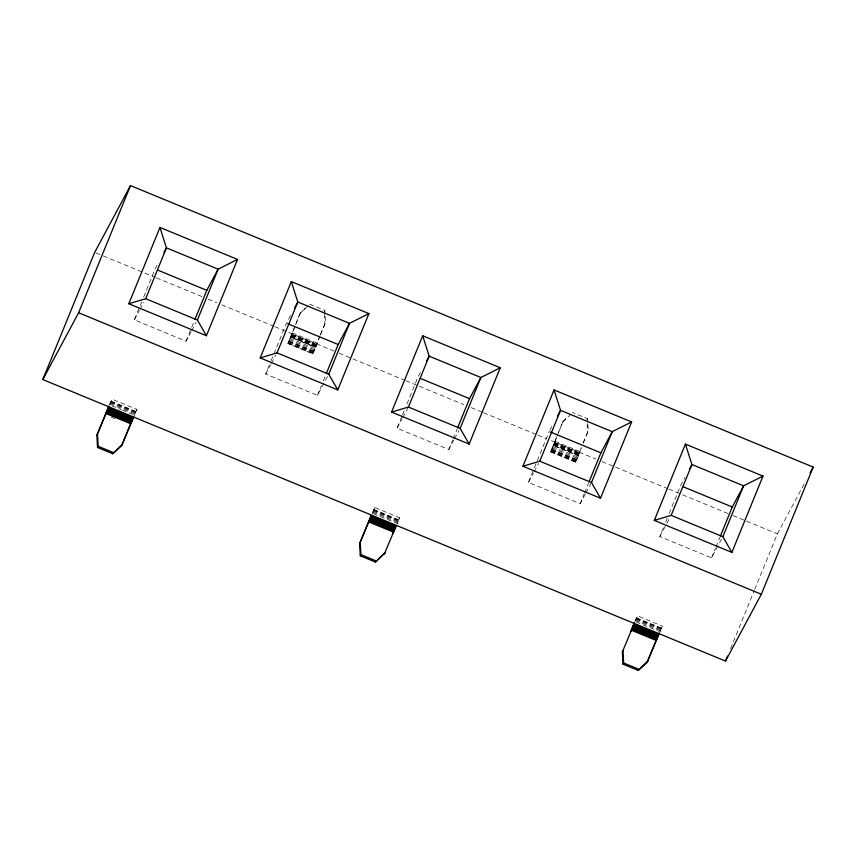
<?xml version="1.0" encoding="UTF-8"?>
<svg xmlns="http://www.w3.org/2000/svg" width="856" height="856" viewBox="0 0 856 856"><rect width="100%" height="100%" fill="white"/><g stroke="black" fill="none" stroke-linecap="round" stroke-linejoin="round"><path stroke-width="0.64" stroke-dasharray="4.28 3.21" d="M300.659 312.312L290.633 337.146L291.725 335.124L316.549 345.364L312.815 353.828L287.958 343.577L300.039 313.489L307.839 305.763M312.815 353.828L319.919 335.841M550.697 451.904L575.553 462.165L576.698 460.057L579.287 453.701L554.463 443.462L550.697 451.904L562.777 421.815L567.892 416.551M575.553 462.165L581.171 447.806M554.463 443.462L553.372 445.473L557.962 433.971M320.048 335.873L315.468 347.375L290.633 337.104M581.31 447.849L578.207 455.713L553.372 445.43M191.091 331.796L186.041 341.212L134.328 319.887L141.732 301.719M143.712 296.872L155.075 269.009L158.232 263.134M109.953 404.535L112.115 399.228L136.939 409.468L134.349 415.823M186.041 341.212L194.44 320.615M327.506 376.554L317.416 395.376L265.692 374.051L270.635 361.938M271.127 360.729L286.439 323.183L290.858 314.944M287.99 343.598L291.725 335.124M320.411 334.632L325.494 322.541L324.82 310.386L309.637 304.126L300.039 313.489M320.551 334.664L325.494 322.541M317.416 395.376L321.364 385.682M323.343 380.845L325.323 375.998M453.83 440.134L448.779 449.539L397.066 428.214L401.999 416.102M402.502 414.893L404.471 410.045M406.942 403.989L417.814 377.346L421.601 370.295M372.264 513.921L374.853 507.565L399.677 517.805L397.088 524.161M448.779 449.539L452.738 439.856M453.231 438.647L457.179 428.952M585.194 494.297L580.154 503.713L528.43 482.388L536.83 461.791M537.322 460.582L549.178 431.51M558.454 432.762L563.398 420.638M583.15 442.959L588.233 430.878L587.826 423.581M583.289 443.001L588.233 430.878M580.154 503.713L584.102 494.019M584.595 492.81L588.553 483.116M721.608 539.055L711.518 557.877L659.805 536.552L663.753 526.857M665.733 522.021L667.209 518.383M669.189 513.536L680.552 485.684L684.961 477.445M635.43 621.199L637.592 615.903L662.416 626.132L659.826 632.498M711.518 557.877L715.477 548.182M715.969 546.973L719.917 537.29M730.543 648.72L754.211 590.683M754.714 589.452L777.376 533.887L805.657 481.147M109.429 404.813L112.115 399.228M136.939 409.468L134.253 415.053L122.429 410.174M374.853 507.565L372.167 513.151L396.991 523.38L399.677 517.805M634.895 621.477L637.592 615.903M659.73 631.717L662.416 626.132M134.328 319.887L139.368 310.471M139.999 309.294L143.787 302.243M191.723 330.619L196.131 322.391M265.692 374.051L270.742 364.635M271.373 363.468L275.782 355.229M324.189 311.563L324.82 310.386M316.549 345.364L315.522 347.29L290.462 336.975M397.066 428.214L402.106 418.809M402.737 417.632L407.788 408.226M454.461 438.957L458.87 430.718M549.809 430.343L552.334 425.635M528.43 482.388L533.481 472.972M534.112 471.795L538.52 463.567M586.927 419.889L587.558 418.712L572.375 412.464M579.287 453.701L578.249 455.627L553.201 445.313M585.825 493.12L590.875 483.715M659.805 536.552L669.895 517.73M562.777 421.815L570.845 414.454M292.26 332.909L317.084 343.149M554.998 441.247L579.822 451.487M95.904 252.905L102.078 255.452M103.319 255.955L155.161 277.333M156.402 277.847L202.08 296.679M208.254 299.226L216.889 302.789M221.832 304.822L273.685 326.2M274.915 326.714L334.172 351.142M339.115 353.186L404.546 380.16M405.776 380.674L418.124 385.756M419.354 386.27L463.802 404.599M471.207 407.649L482.324 412.228M483.554 412.742L536.637 434.623M537.878 435.137L546.513 438.7M551.457 440.733L595.904 459.062M602.068 461.609L614.415 466.702M615.657 467.205L667.509 488.583M668.739 489.097L727.996 513.525M732.939 515.569L745.276 520.651M746.518 521.165L777.376 533.887M291.629 334.086L316.453 344.326M554.367 442.424L579.191 452.653M291.65 334.439L316.474 344.668M554.378 442.766L579.212 453.006M291.372 335.113L316.196 345.353M554.11 443.451L578.934 453.691M291.029 335.563L315.96 345.963M553.768 443.9L578.699 454.29M290.944 336.237L315.768 346.466M553.682 444.564L578.506 454.804M290.794 336.643L315.618 346.873M553.532 444.97L578.356 455.21M289.927 338.302L314.751 348.542M552.666 446.639L577.49 456.879M289.446 339.522L314.27 349.762M552.184 447.859L577.008 458.099M289.028 340.613L313.852 350.853M551.756 448.951L576.591 459.19M289.135 341.49L313.959 351.72M551.874 449.817L576.698 460.057M288.665 341.565L313.489 351.795M551.403 449.892L576.227 460.132M288.376 342.336L313.2 352.576M551.114 450.673L575.938 460.913M288.151 342.946L312.986 353.175M550.89 451.273L575.724 461.512M288.023 343.352L312.921 353.656M550.761 451.69L575.66 461.983M111.077 401.164L135.901 411.394M373.815 509.491L398.639 519.731M636.554 617.829L661.378 628.069M110.895 401.539L135.719 411.768M373.633 509.866L398.457 520.106M636.372 618.203L661.196 628.443M110.627 402.095L135.451 412.335M373.366 510.433L398.19 520.673M636.104 618.77L660.928 629M110.285 402.844L135.12 413.074M373.023 511.171L397.858 521.411M635.762 619.509L660.597 629.749M109.889 403.754L134.713 413.994M372.627 512.091L397.452 522.321M635.366 620.418L660.19 630.658M111.794 405.787L121.242 409.692M636.083 621.97L658.542 631.236M111.184 417.161L114.736 418.627M587.558 418.712L587.762 422.361M587.13 423.538L587.601 432.055M324.317 313.992L324.863 323.718"/><path stroke-width="1.28" d="M42.8 379.561L94.674 252.392L130.497 185.581L813.2 467.087L761.326 594.257L725.503 661.067L42.8 379.561L78.624 312.761L130.497 185.581M128.817 303.741L159.944 227.439L237.529 259.432L206.403 335.734L128.817 303.741L145.681 298.712L197.394 320.037L206.403 335.734M145.681 298.712L166.428 247.844L159.944 227.439M96.878 435.33L108.487 407.52L133.311 417.76L121.702 445.559L112.725 453.744L97.541 447.485L96.878 435.33L108.905 406.012M121.702 445.559L132.584 418.948M194.933 319.406L206.799 290.334L218.141 269.169L237.529 259.432M197.394 320.037L218.141 269.169L166.428 247.844L163.903 252.552M260.192 357.915L291.318 281.613L368.893 313.596L337.767 389.897L260.192 357.915L277.044 352.875L328.768 374.2L337.767 389.897M277.044 352.875L297.792 302.007L291.318 281.613M326.307 373.569L338.163 344.508L349.515 323.333L368.893 313.596M328.768 374.2L349.515 323.333L297.792 302.007L294.646 307.893M391.556 412.078L422.682 335.777L500.268 367.759L469.142 444.071L391.556 412.078L408.419 407.049L460.132 428.375L469.142 444.071M408.419 407.049L429.166 356.171L422.682 335.777M375.463 562.082L385.072 552.719L375.463 562.082L360.28 555.822L359.606 543.656L371.087 515.654M359.606 543.656L371.226 515.858L396.05 526.087L384.44 553.896M457.671 427.743L469.537 398.671L480.879 377.507L500.268 367.759M460.132 428.375L480.879 377.507L429.166 356.171L426.641 360.879M522.93 466.242L554.057 389.94L631.632 421.933L600.505 498.235L522.93 466.242L539.783 461.213L591.507 482.538L600.505 498.235M539.783 461.213L560.53 410.345L554.057 389.94M589.046 481.907L600.901 452.835L612.254 431.67L631.632 421.933M591.507 482.538L612.254 431.67L560.53 410.345L557.384 416.219M654.294 520.416L685.421 444.114L762.996 476.096L731.88 552.398L654.294 520.416L671.158 515.376L722.871 536.701L731.88 552.398M671.158 515.376L691.905 464.508L685.421 444.114M622.344 651.994L633.964 624.185L658.788 634.424L647.179 662.234L638.202 670.419L623.018 664.16L622.344 651.994L622.975 650.817L623.65 662.983L623.018 664.16M647.179 662.234L659.216 632.916M720.41 536.07L732.265 507.009L743.618 485.834L762.996 476.096M722.871 536.701L743.618 485.834L691.905 464.508L689.38 469.216M725.503 661.067L727.525 656.124M392.84 533.288L395.921 525.884M630.754 631.386L634.382 622.676M133.183 417.557L133.739 416.241M97.541 447.485L98.172 446.308L97.498 434.153M112.725 453.744L122.333 444.382M360.28 555.822L360.911 554.645L360.237 542.479M638.202 670.419L647.81 661.057M810.054 472.94L813.2 467.087M157.536 270.025L206.799 290.334M287.67 323.686L338.163 344.508M420.275 378.363L469.537 398.671M550.408 432.023L600.901 452.835M683.013 486.7L732.265 507.009M78.624 312.761L761.326 594.257M108.38 407.724L133.204 417.963M371.119 516.061L395.943 526.301M633.857 624.399L658.681 634.628M108.231 408.055L133.054 418.295M370.969 516.393L395.793 526.633M633.707 624.73L658.532 634.959M108.027 408.505L132.862 418.734M370.766 516.831L395.59 527.071M633.504 625.169L658.328 635.409M107.792 409.04L132.616 419.28M370.53 517.377L395.354 527.617M633.269 625.715L658.093 635.944M107.524 409.671L132.348 419.911M370.263 518.008L395.087 528.248M633.001 626.346L657.825 636.575M107.225 410.377L132.049 420.617M369.963 518.715L394.787 528.944M632.702 627.041L657.526 637.281M106.904 411.137L131.728 421.366M369.642 519.464L394.466 529.704M632.381 627.801L657.205 638.041M106.572 411.929L131.396 422.169M369.31 520.266L394.135 530.495M632.049 628.593L656.873 638.833M106.24 412.742L131.064 422.971M368.979 521.069L393.803 531.309M631.717 629.406L656.541 639.646M105.909 413.544L130.733 423.784M368.647 521.882L393.471 532.122M631.386 630.219L656.21 640.448M98.172 446.308L113.356 452.567M360.911 554.645L376.094 560.905M623.65 662.983L638.833 669.242"/></g></svg>
